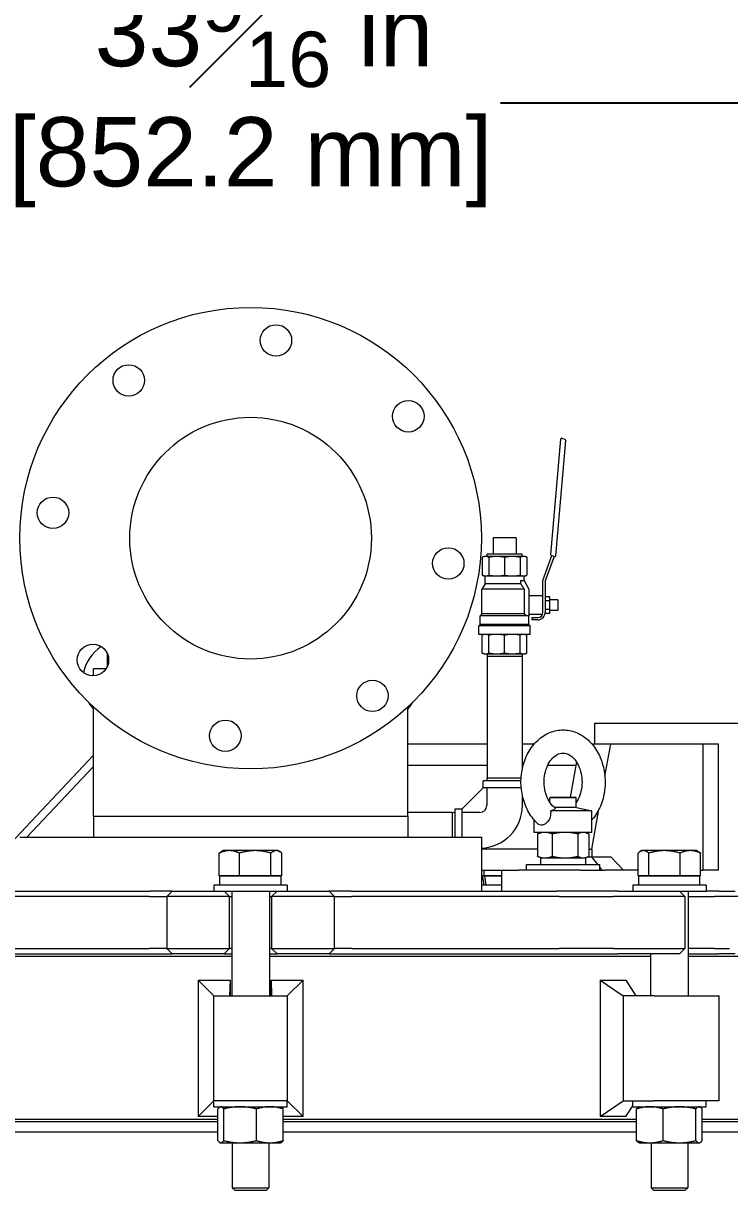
# Model space of a CAD drawing. Header units: inches. Extents: x 14 to 368, y 5 to 236.
# Drawn here: x 185.1 to 201.94, y 106.93 to 134.75 of the extents above; entities that cross this region are included whole.
import ezdxf

# ---------------------------------------------------------------- set-up
doc = ezdxf.new("R2010")
doc.units = ezdxf.units.IN
doc.header["$LTSCALE"] = 11
doc.header["$MEASUREMENT"] = 0
doc.layers.add('Dimension (ANSI)', color=7, linetype='Continuous', lineweight=25)
doc.layers.add('Visible (ANSI)', color=7, linetype='Continuous', lineweight=50)
doc.styles.add('MEMCOR Medium', font='arial.ttf')
doc.dimstyles.new('Default (ANSI)', dxfattribs={"dimscale": 11, "dimtxt": 0.15, "dimasz": 0.098425, "dimexe": 0.125, "dimexo": 0.0625, "dimgap": 0.031496, "dimtad": 0, "dimtih": 1, "dimtoh": 1, "dimdec": 4, "dimrnd": 1e-08, "dimzin": 3, "dimdsep": 46, "dimlunit": 5, "dimtxsty": 'MEMCOR Medium', "dimcen": 0.09, "dimdle": 0.393701, "dimclrd": 256, "dimclre": 256, "dimclrt": 256, "dimadec": 0, "dimazin": 1, "dimtfac": 0.8, "dimtofl": 0, "dimtmove": 0, "dimatfit": 3, "dimfxl": 1, "dimfrac": 1, "dimtolj": 1, "dimtzin": 4, "dimlwd": -1, "dimlwe": -1, "dimarcsym": 0})

# ---------------------------------------------------------------- blocks, each defined once
blk = doc.blocks.new('*D27')
at = {"layer": 'Defpoints', "color": 0, "transparency": 16777216}
for p in [(207.295, 132.845), (173.742, 113.941), (207.295, 113.941)]:
    blk.add_point(p, dxfattribs=at)
at = {"layer": 'Dimension (ANSI)', "transparency": 16777216}
for p, q in [((173.742, 114.628), (173.742, 134.22)), ((207.295, 114.628), (207.295, 134.22)), ((174.825, 132.845), (184.561, 132.845)), ((206.213, 132.845), (196.477, 132.845))]:
    blk.add_line(p, q, dxfattribs=at)
for points in [[(174.825, 133.026), (174.825, 132.665), (173.742, 132.845)], [(206.213, 133.026), (206.213, 132.665), (207.295, 132.845)]]:
    blk.add_solid(points, dxfattribs=at)
at = {"layer": 'Dimension (ANSI)', "transparency": 16777216, "char_height": 1.65, "attachment_point": 5, "style": 'MEMCOR Medium'}
for s, insert in [('\\A1; 33{\\H0.8x;\\S9#16;} in', (190.519, 134.554)), ('\\A1;[852.2 mm]', (190.519, 131.442))]:
    blk.add_mtext(s, dxfattribs=dict(at, insert=insert))

msp = doc.modelspace()

# ---------------------------------------------------------------- linework, layer by layer
at = {"layer": 'Visible (ANSI)', "linetype": 'Continuous', "lineweight": 18}
for p, q in [((197.908171, 124.842102), (197.667882, 122.095587)), ((197.791367, 122.062144), (198.031656, 124.80866)), ((198.017997, 124.8301), (197.936113, 124.859903)), ((196.848291, 122.492431), (196.29711, 122.492431)), ((196.29711, 122.492431), (196.29711, 122.098731)), ((196.848291, 122.492431), (196.848291, 122.098731)), ((196.082701, 122.04462), (196.042329, 122.025795)), ((196.042329, 122.025795), (196.042329, 121.599446)), ((196.12, 122.04462), (196.082701, 122.04462)), ((196.385186, 122.04462), (196.12, 122.04462)), ((196.991352, 122.098731), (196.154049, 122.098731)), ((196.15574, 122.04462), (196.154049, 122.098731)), ((196.197671, 122.025795), (196.197671, 121.599446)), ((196.760216, 122.04462), (196.385186, 122.04462)), ((196.572701, 122.025795), (196.572701, 121.599446)), ((197.025402, 122.04462), (196.760216, 122.04462)), ((196.947731, 122.025795), (196.947731, 121.599446)), ((196.989661, 122.04462), (196.991352, 122.098731)), ((197.062701, 122.04462), (197.025402, 122.04462)), ((197.062701, 122.04462), (197.103073, 122.025795)), ((197.103073, 122.025795), (197.103073, 121.599446)), ((197.487111, 121.47562), (197.702218, 122.06662)), ((197.753263, 122.048041), (197.541433, 121.466042)), ((197.681542, 122.074146), (197.763425, 122.044343)), ((196.082701, 121.58062), (196.042329, 121.599446)), ((196.082701, 121.58062), (196.12, 121.58062)), ((196.107201, 121.39502), (196.107201, 121.58062)), ((196.12, 121.58062), (196.385186, 121.58062)), ((196.385186, 121.58062), (196.760216, 121.58062)), ((196.760216, 121.58062), (197.025402, 121.58062)), ((197.025402, 121.58062), (197.062701, 121.58062)), ((197.038201, 121.470608), (197.038201, 121.58062)), ((197.062701, 121.58062), (197.103073, 121.599446)), ((196.107201, 121.39502), (196.034466, 121.269041)), ((196.958735, 121.39502), (196.107201, 121.39502)), ((196.958735, 121.39502), (196.958735, 121.470608)), ((196.958735, 121.470608), (197.038201, 121.470608)), ((197.038201, 121.470608), (197.154576, 121.269041)), ((197.487111, 120.88462), (197.487111, 121.47562)), ((197.541433, 121.466042), (197.541433, 120.71412)), ((197.0439, 121.269041), (196.034466, 121.269041)), ((196.034466, 120.675331), (196.034466, 121.269041)), ((197.0439, 120.675331), (197.0439, 121.269041)), ((197.154576, 121.269041), (197.154576, 120.63169)), ((197.487111, 121.11082), (197.154576, 121.11082)), ((197.650076, 121.085538), (197.541433, 121.085538)), ((197.650076, 120.985079), (197.650076, 121.085538)), ((197.487111, 120.71412), (197.487111, 120.88462)), ((197.650076, 120.985079), (197.541433, 120.985079)), ((197.650076, 120.784162), (197.541433, 120.784162)), ((197.840201, 121.01512), (197.650076, 121.01512)), ((197.650076, 120.784162), (197.650076, 120.985079)), ((197.650076, 120.683703), (197.650076, 120.784162)), ((197.840201, 120.75412), (197.650076, 120.75412)), ((197.840201, 121.01512), (197.840201, 120.75412)), ((196.034466, 120.675331), (195.990826, 120.63169)), ((197.093192, 120.63169), (195.990826, 120.63169)), ((195.990826, 120.425468), (195.990826, 120.63169)), ((197.0439, 120.675331), (196.034466, 120.675331)), ((197.154576, 120.63169), (197.093192, 120.63169)), ((197.474015, 120.65842), (197.154576, 120.65842)), ((197.154576, 120.425468), (197.154576, 120.63169)), ((197.229576, 120.58912), (197.362111, 120.58912)), ((197.229576, 120.534799), (197.229576, 120.58912)), ((197.362111, 120.534799), (197.229576, 120.534799)), ((197.650076, 120.683703), (197.538834, 120.683703)), ((195.990826, 120.425468), (195.960201, 120.394843)), ((197.185201, 120.394843), (195.960201, 120.394843)), ((195.960201, 120.18862), (195.960201, 120.394843)), ((197.185201, 120.18862), (195.960201, 120.18862)), ((197.154576, 120.425468), (195.990826, 120.425468)), ((196.082701, 120.18862), (196.042329, 120.169795)), ((197.062701, 120.18862), (197.103073, 120.169795)), ((197.154576, 120.425468), (197.185201, 120.394843)), ((197.185201, 120.18862), (197.185201, 120.394843)), ((196.042329, 119.743446), (196.042329, 120.169795)), ((196.197671, 119.743446), (196.197671, 120.169795)), ((196.572701, 119.743446), (196.572701, 120.169795)), ((196.947731, 119.743446), (196.947731, 120.169795)), ((197.103073, 119.743446), (197.103073, 120.169795)), ((187.098342, 119.739805), (187.098342, 119.414261)), ((196.082701, 119.72462), (196.042329, 119.743446)), ((196.082701, 119.72462), (196.12, 119.72462)), ((196.12, 119.72462), (196.385186, 119.72462)), ((196.15574, 119.72462), (196.154049, 119.67051)), ((196.154049, 119.67051), (196.991352, 119.67051)), ((196.154049, 119.67051), (196.154049, 116.769723)), ((196.385186, 119.72462), (196.760216, 119.72462)), ((196.760216, 119.72462), (197.025402, 119.72462)), ((196.989661, 119.72462), (196.991352, 119.67051)), ((196.991352, 119.67051), (196.991352, 116.959817)), ((197.025402, 119.72462), (197.062701, 119.72462)), ((197.062701, 119.72462), (197.103073, 119.743446)), ((187.068958, 119.36376), (186.774342, 119.36376)), ((186.774342, 119.202288), (186.774342, 119.36376)), ((186.774342, 115.85176), (186.774342, 118.453272)), ((194.263342, 115.85176), (194.263342, 118.453272)), ((198.723396, 118.07051), (198.725811, 118.07051)), ((198.723396, 117.57051), (198.723396, 118.07051)), ((198.725811, 118.07051), (198.923336, 118.07051)), ((198.923336, 118.07051), (199.741453, 118.07051)), ((199.741453, 118.07051), (202.213575, 118.07051)), ((196.154049, 117.57051), (194.263342, 117.57051)), ((197.274448, 117.57051), (196.991352, 117.57051)), ((199.102853, 117.57051), (198.659637, 117.57051)), ((198.964235, 116.804932), (199.102853, 117.57051)), ((201.307927, 117.57051), (199.102853, 117.57051)), ((201.676017, 117.57051), (201.307927, 117.57051)), ((201.307927, 114.57051), (201.307927, 117.57051)), ((201.676017, 114.57051), (201.676017, 117.57051)), ((186.774342, 117.30541), (184.668524, 115.07051)), ((198.288626, 117.147323), (198.136657, 116.30801)), ((185.184727, 115.35176), (186.774342, 117.038815)), ((194.263342, 117.07051), (196.154049, 117.07051)), ((196.991352, 117.07051), (197.016982, 117.07051)), ((197.602551, 117.07051), (198.274718, 117.07051)), ((196.964318, 116.701613), (196.060102, 116.701613)), ((196.060102, 116.530746), (196.060102, 116.701613)), ((196.154049, 116.769723), (196.967187, 116.769723)), ((196.156178, 116.701613), (196.154049, 116.769723)), ((195.56095, 116.031595), (196.061616, 116.532261)), ((196.061616, 116.532261), (196.061616, 116.530746)), ((196.970286, 116.530746), (196.061616, 116.530746)), ((196.147354, 116.530746), (196.147354, 116.111061)), ((196.999866, 116.111061), (196.999866, 116.339511)), ((197.667042, 116.30801), (197.654542, 116.29551)), ((198.279542, 116.29551), (197.654542, 116.29551)), ((197.654542, 116.179538), (197.654542, 116.29551)), ((197.667042, 116.30801), (198.267042, 116.30801)), ((198.267042, 116.30801), (198.279542, 116.29551)), ((198.279542, 116.059863), (198.279542, 116.29551)), ((195.391598, 115.35176), (195.391598, 116.033109)), ((195.391598, 116.033109), (195.562465, 116.033109)), ((195.562465, 116.031595), (195.56095, 116.031595)), ((195.562465, 115.35176), (195.562465, 116.031595)), ((198.286508, 116.059863), (197.763085, 116.059863)), ((198.286508, 116.059863), (198.656019, 115.981321)), ((198.650194, 115.07051), (198.821718, 116.017825)), ((186.774342, 115.85176), (194.263342, 115.85176)), ((186.774342, 115.85176), (186.774342, 115.35176)), ((186.774342, 115.85176), (194.263342, 115.85176)), ((195.323488, 115.939162), (194.263342, 115.939162)), ((194.263342, 115.85176), (194.263342, 115.35176)), ((195.323488, 115.939162), (195.323488, 115.35176)), ((195.391598, 115.937033), (195.323488, 115.939162)), ((195.98215, 115.945857), (195.562465, 115.945857)), ((197.278066, 115.46951), (197.278066, 115.765852)), ((198.656019, 115.981321), (197.670227, 115.981321)), ((198.656019, 115.46951), (198.656019, 115.981321)), ((198.656019, 115.46951), (197.278066, 115.46951)), ((197.436042, 115.46951), (197.382186, 115.444397)), ((198.498042, 115.46951), (198.551899, 115.444397)), ((185.018842, 115.35176), (196.018842, 115.35176)), ((196.018842, 115.35176), (196.018842, 114.07051)), ((197.356438, 115.431205), (197.356438, 114.898816)), ((197.71004, 115.431205), (197.71004, 114.898816)), ((198.320645, 115.431205), (198.320645, 114.898816)), ((198.577647, 115.431205), (198.577647, 114.898816)), ((189.771897, 114.430139), (189.771897, 114.975548)), ((189.862842, 115.034139), (189.818802, 115.008712)), ((190.013154, 115.034139), (189.862842, 115.034139)), ((190.627885, 115.034139), (190.013154, 115.034139)), ((190.254412, 114.430139), (190.254412, 114.975548)), ((191.133573, 115.034139), (190.627885, 115.034139)), ((191.001358, 114.430139), (191.001358, 114.975548)), ((191.174842, 115.034139), (191.133573, 115.034139)), ((191.174842, 115.034139), (191.218883, 115.008712)), ((191.265788, 114.430139), (191.265788, 114.975548)), ((197.356438, 115.07051), (196.018842, 115.07051)), ((198.577647, 115.07051), (198.650194, 115.07051)), ((198.650194, 115.07051), (198.650194, 114.88301)), ((199.756371, 114.430139), (199.756371, 114.975548)), ((199.845334, 115.034139), (199.805123, 115.010923)), ((199.883223, 115.034139), (199.845334, 115.034139)), ((200.382556, 115.034139), (199.883223, 115.034139)), ((200.010075, 114.430139), (200.010075, 114.975548)), ((201.000668, 115.034139), (200.382556, 115.034139)), ((200.755038, 114.430139), (200.755038, 114.975548)), ((201.157334, 115.034139), (201.000668, 115.034139)), ((201.157334, 115.034139), (201.197545, 115.010923)), ((201.246297, 114.430139), (201.246297, 114.975548)), ((197.092042, 114.70451), (198.842042, 114.70451)), ((197.092042, 114.57051), (197.092042, 114.70451)), ((197.436042, 114.86051), (197.382186, 114.885624)), ((197.430542, 114.86051), (198.503542, 114.86051)), ((197.430542, 114.86051), (197.430542, 114.70451)), ((198.498042, 114.86051), (198.551899, 114.885624)), ((198.503542, 114.86051), (198.503542, 114.70451)), ((198.546294, 114.88301), (198.650194, 114.88301)), ((198.650194, 114.88301), (199.102853, 114.88301)), ((198.793424, 114.70451), (198.650194, 114.88301)), ((198.842042, 114.57051), (198.842042, 114.70451)), ((198.900947, 114.57051), (198.842042, 114.64392)), ((199.410188, 114.57051), (199.102853, 114.88301)), ((190.013154, 114.430139), (189.771897, 114.430139)), ((189.789342, 114.430135), (191.248342, 114.430135)), ((189.789342, 114.211135), (189.789342, 114.430135)), ((189.862842, 114.430139), (189.862842, 114.430135)), ((190.254412, 114.430139), (190.013154, 114.430139)), ((190.627885, 114.430139), (190.254412, 114.430139)), ((191.001358, 114.430139), (190.627885, 114.430139)), ((191.133573, 114.430139), (191.001358, 114.430139)), ((191.265788, 114.430139), (191.133573, 114.430139)), ((191.174842, 114.430139), (191.174842, 114.430135)), ((191.248342, 114.211135), (191.248342, 114.430135)), ((196.018842, 114.57051), (196.500599, 114.57051)), ((196.084119, 114.430139), (196.018842, 114.430139)), ((196.018842, 114.430135), (196.048781, 114.430135)), ((196.048781, 114.430135), (196.075732, 114.430135)), ((196.075732, 114.430135), (196.100369, 114.430135)), ((196.084119, 114.430139), (196.084119, 114.57051)), ((196.329749, 114.430139), (196.084119, 114.430139)), ((196.100369, 114.430135), (196.500599, 114.430135)), ((196.500599, 114.430139), (196.329749, 114.430139)), ((196.486415, 114.430139), (196.486415, 114.430135)), ((196.500599, 114.57051), (196.910067, 114.57051)), ((196.500599, 114.57051), (196.500599, 114.07051)), ((198.385274, 114.57051), (196.910067, 114.57051)), ((198.385274, 114.57051), (198.967542, 114.57051)), ((199.756371, 114.57051), (198.967542, 114.57051)), ((199.883223, 114.430139), (199.756371, 114.430139)), ((199.771834, 114.430135), (201.230834, 114.430135)), ((199.771834, 114.211135), (199.771834, 114.430135)), ((199.845334, 114.430139), (199.845334, 114.430135)), ((200.010075, 114.430139), (199.883223, 114.430139)), ((200.382556, 114.430139), (200.010075, 114.430139)), ((200.755038, 114.430139), (200.382556, 114.430139)), ((201.000668, 114.430139), (200.755038, 114.430139)), ((201.246297, 114.430139), (201.000668, 114.430139)), ((201.157334, 114.430139), (201.157334, 114.430135)), ((201.230834, 114.211135), (201.230834, 114.430135)), ((201.246297, 114.57051), (201.307927, 114.57051)), ((201.676017, 114.57051), (201.307927, 114.57051)), ((183.22971, 114.07051), (188.123668, 114.07051)), ((188.648842, 114.07051), (188.123668, 114.07051)), ((188.518842, 113.94051), (188.648842, 114.07051)), ((188.648842, 114.07051), (189.464039, 114.07051)), ((189.464039, 114.07051), (189.763429, 114.07051)), ((191.393842, 114.211135), (189.643842, 114.211135)), ((189.643842, 114.211135), (189.643842, 114.07051)), ((189.763429, 114.07051), (189.888842, 114.07051)), ((190.018842, 113.94051), (189.888842, 114.07051)), ((189.888842, 114.07051), (191.148842, 114.07051)), ((190.071342, 114.07051), (190.071342, 111.57051)), ((190.966342, 114.07051), (190.966342, 111.57051)), ((191.018842, 113.94051), (191.148842, 114.07051)), ((191.148842, 114.07051), (191.274256, 114.07051)), ((191.274256, 114.07051), (191.573646, 114.07051)), ((191.393842, 114.211135), (191.393842, 114.07051)), ((191.573646, 114.07051), (192.388842, 114.07051)), ((192.914017, 114.07051), (192.388842, 114.07051)), ((192.518842, 113.94051), (192.388842, 114.07051)), ((192.914017, 114.07051), (197.807975, 114.07051)), ((196.500599, 114.211135), (196.018842, 114.211135)), ((198.609594, 114.07051), (197.807975, 114.07051)), ((199.270327, 114.07051), (198.609594, 114.07051)), ((199.270327, 114.07051), (200.452919, 114.07051)), ((201.376334, 114.211135), (199.626334, 114.211135)), ((199.626334, 114.211135), (199.626334, 114.07051)), ((200.452919, 114.07051), (200.692682, 114.07051)), ((200.692682, 114.07051), (200.739773, 114.07051)), ((200.739773, 114.07051), (200.869773, 113.94051)), ((200.739773, 114.07051), (201.37426, 114.07051)), ((200.948834, 114.07051), (200.948834, 111.57051)), ((201.676915, 114.07051), (201.37426, 114.07051)), ((201.376334, 114.211135), (201.376334, 114.07051)), ((201.676915, 114.07051), (201.850043, 114.07051)), ((201.850043, 114.07051), (202.068971, 114.07051)), ((188.102037, 113.94051), (183.163882, 113.94051)), ((188.102037, 113.94051), (188.518842, 113.94051)), ((189.45585, 113.94051), (188.518842, 113.94051)), ((188.518842, 113.94051), (188.518842, 112.70051)), ((189.757564, 113.94051), (189.45585, 113.94051)), ((190.018842, 113.94051), (189.757564, 113.94051)), ((190.018842, 113.94051), (190.071342, 113.94051)), ((190.018842, 112.70051), (190.018842, 113.94051)), ((190.966342, 113.94051), (191.018842, 113.94051)), ((191.280121, 113.94051), (191.018842, 113.94051)), ((191.018842, 113.94051), (191.018842, 112.70051)), ((191.581835, 113.94051), (191.280121, 113.94051)), ((192.518842, 113.94051), (191.581835, 113.94051)), ((192.518842, 113.94051), (192.935648, 113.94051)), ((192.518842, 112.70051), (192.518842, 113.94051)), ((197.873803, 113.94051), (192.935648, 113.94051)), ((197.873803, 113.94051), (198.510008, 113.94051)), ((198.510008, 113.94051), (199.170741, 113.94051)), ((200.530042, 113.94051), (199.170741, 113.94051)), ((200.771667, 113.94051), (200.530042, 113.94051)), ((200.869773, 113.94051), (200.771667, 113.94051)), ((200.869773, 113.94051), (200.869773, 112.70051)), ((200.948834, 113.94051), (201.577329, 113.94051)), ((201.938013, 113.94051), (201.577329, 113.94051)), ((202.158641, 113.94051), (201.938013, 113.94051)), ((183.163882, 112.70051), (188.102037, 112.70051)), ((188.518842, 112.70051), (188.102037, 112.70051)), ((188.648842, 112.57051), (188.518842, 112.70051)), ((188.518842, 112.70051), (189.45585, 112.70051)), ((189.45585, 112.70051), (189.757564, 112.70051)), ((189.757564, 112.70051), (190.018842, 112.70051)), ((189.888842, 112.57051), (190.018842, 112.70051)), ((190.071342, 112.70051), (190.018842, 112.70051)), ((191.018842, 112.70051), (190.966342, 112.70051)), ((191.148842, 112.57051), (191.018842, 112.70051)), ((191.018842, 112.70051), (191.280121, 112.70051)), ((191.280121, 112.70051), (191.581835, 112.70051)), ((191.581835, 112.70051), (192.518842, 112.70051)), ((192.388842, 112.57051), (192.518842, 112.70051)), ((192.935648, 112.70051), (192.518842, 112.70051)), ((192.935648, 112.70051), (197.873803, 112.70051)), ((198.510008, 112.70051), (197.873803, 112.70051)), ((199.170741, 112.70051), (198.510008, 112.70051)), ((199.170741, 112.70051), (200.530042, 112.70051)), ((200.530042, 112.70051), (200.771667, 112.70051)), ((200.739773, 112.57051), (200.869773, 112.70051)), ((200.771667, 112.70051), (200.869773, 112.70051)), ((201.577329, 112.70051), (200.948834, 112.70051)), ((201.577329, 112.70051), (201.938013, 112.70051)), ((190.071342, 112.50801), (180.983851, 112.50801)), ((182.992454, 112.57051), (188.357747, 112.57051)), ((188.357747, 112.57051), (188.648842, 112.57051)), ((189.464039, 112.57051), (188.648842, 112.57051)), ((189.763429, 112.57051), (189.464039, 112.57051)), ((189.888842, 112.57051), (189.763429, 112.57051)), ((189.888842, 112.57051), (190.071342, 112.57051)), ((190.966342, 112.57051), (191.148842, 112.57051)), ((200.053834, 112.50801), (190.966342, 112.50801)), ((191.274256, 112.57051), (191.148842, 112.57051)), ((191.573646, 112.57051), (191.274256, 112.57051)), ((192.388842, 112.57051), (191.573646, 112.57051)), ((192.388842, 112.57051), (192.679938, 112.57051)), ((192.679938, 112.57051), (198.045231, 112.57051)), ((198.045231, 112.57051), (198.609594, 112.57051)), ((198.609594, 112.57051), (199.270327, 112.57051)), ((200.452919, 112.57051), (199.270327, 112.57051)), ((200.053834, 112.57051), (200.053834, 111.57051)), ((200.692682, 112.57051), (200.452919, 112.57051)), ((200.739773, 112.57051), (200.692682, 112.57051)), ((200.948834, 112.57051), (200.983942, 112.57051)), ((205.028369, 112.50801), (200.948834, 112.50801)), ((200.983942, 112.57051), (201.676915, 112.57051)), ((201.850043, 112.57051), (201.676915, 112.57051)), ((202.068971, 112.57051), (201.850043, 112.57051)), ((189.268995, 111.945358), (189.268995, 108.695663)), ((189.268995, 111.945358), (190.031276, 111.945358)), ((189.268995, 111.945358), (189.643842, 111.57051)), ((190.031276, 111.945358), (190.018842, 111.57051)), ((190.031276, 111.945358), (190.031276, 111.57051)), ((191.006409, 111.945358), (191.018842, 111.57051)), ((191.006409, 111.57051), (191.006409, 111.945358)), ((191.006409, 111.945358), (191.76869, 111.945358)), ((191.76869, 111.945358), (191.393842, 111.57051)), ((191.76869, 108.695663), (191.76869, 111.945358)), ((198.853532, 111.945053), (198.853532, 108.695967)), ((198.853532, 111.945053), (199.466741, 111.945053)), ((198.853532, 111.945053), (199.399359, 111.57051)), ((199.466741, 111.945053), (199.697772, 111.57051)), ((189.643842, 111.57051), (191.393842, 111.57051)), ((189.643842, 109.07051), (189.643842, 111.57051)), ((191.393842, 111.57051), (191.393842, 109.07051)), ((200.142493, 111.57051), (199.399359, 111.57051)), ((199.399359, 111.57051), (199.399359, 109.07051)), ((200.142493, 111.57051), (201.687782, 111.57051)), ((201.687782, 109.07051), (201.687782, 111.57051)), ((189.268995, 108.695663), (189.643842, 109.07051)), ((191.393842, 109.07051), (189.643842, 109.07051)), ((189.643842, 108.929885), (189.643842, 109.07051)), ((191.393842, 108.929885), (191.393842, 109.07051)), ((191.76869, 108.695663), (191.393842, 109.07051)), ((198.853532, 108.695967), (199.399359, 109.07051)), ((199.399359, 109.07051), (200.142493, 109.07051)), ((199.626334, 108.929885), (199.626334, 109.07051)), ((201.687782, 109.07051), (200.142493, 109.07051)), ((201.376334, 108.929885), (201.376334, 109.07051)), ((189.643842, 108.929885), (191.393842, 108.929885)), ((189.740843, 108.122752), (189.740843, 108.878018)), ((189.799842, 108.929885), (189.789699, 108.925155)), ((189.878847, 108.122752), (189.878847, 108.878018)), ((190.656846, 108.122752), (190.656846, 108.878018)), ((191.237842, 108.929885), (191.247986, 108.925155)), ((191.296842, 108.122752), (191.296842, 108.878018)), ((199.466741, 108.695967), (199.626334, 108.954696)), ((199.626334, 108.929885), (201.376334, 108.929885)), ((199.719056, 108.122752), (199.719056, 108.878018)), ((199.782334, 108.929885), (199.77025, 108.92425)), ((200.35101, 108.122752), (200.35101, 108.878018)), ((201.133288, 108.122752), (201.133288, 108.878018)), ((201.220334, 108.929885), (201.232418, 108.92425)), ((201.283612, 108.122752), (201.283612, 108.878018)), ((181.366557, 108.63301), (189.740843, 108.63301)), ((189.740843, 108.57051), (181.366557, 108.57051)), ((189.740843, 108.695663), (189.268995, 108.695663)), ((191.76869, 108.695663), (191.296842, 108.695663)), ((191.296842, 108.63301), (199.719056, 108.63301)), ((199.719056, 108.57051), (191.296842, 108.57051)), ((199.466741, 108.695967), (198.853532, 108.695967)), ((201.283612, 108.63301), (204.982701, 108.63301)), ((204.965869, 108.57051), (201.283612, 108.57051)), ((189.740843, 108.32051), (181.366557, 108.32051)), ((199.719056, 108.32051), (191.296842, 108.32051)), ((204.269098, 108.32051), (201.283612, 108.32051)), ((189.799842, 108.070885), (189.789699, 108.075615)), ((189.799842, 108.070885), (189.809845, 108.070885)), ((189.809845, 108.070885), (190.267846, 108.070885)), ((190.081342, 108.070885), (190.081342, 106.99625)), ((190.267846, 108.070885), (190.976844, 108.070885)), ((190.956342, 108.070885), (190.956342, 106.99625)), ((190.976844, 108.070885), (191.237842, 108.070885)), ((191.237842, 108.070885), (191.247986, 108.075615)), ((199.782334, 108.070885), (199.77025, 108.07652)), ((199.782334, 108.070885), (200.035033, 108.070885)), ((200.035033, 108.070885), (200.742149, 108.070885)), ((200.063834, 108.070885), (200.063834, 106.99625)), ((200.742149, 108.070885), (201.20845, 108.070885)), ((200.938834, 108.070885), (200.938834, 106.99625)), ((201.20845, 108.070885), (201.220334, 108.070885)), ((201.220334, 108.070885), (201.232418, 108.07652)), ((190.081342, 106.99625), (190.956342, 106.99625)), ((190.149504, 106.930135), (190.081342, 106.99625)), ((190.888181, 106.930135), (190.149504, 106.930135)), ((190.888181, 106.930135), (190.956342, 106.99625)), ((200.063834, 106.99625), (200.938834, 106.99625)), ((200.131995, 106.930135), (200.063834, 106.99625)), ((200.870673, 106.930135), (200.131995, 106.930135)), ((200.870673, 106.930135), (200.938834, 106.99625))]:
    msp.add_line(p, q, dxfattribs=at)
for centre, radius in [((190.518842, 122.48176), 5.5), ((191.122432, 127.193255), 0.375), ((187.614115, 126.240092), 0.375), ((194.277174, 125.386488), 0.375), ((190.518842, 122.48176), 2.8805), ((185.807348, 123.08535), 0.375), ((195.230337, 121.878171), 0.375), ((186.760511, 119.577033), 0.375), ((193.42357, 118.723428), 0.375), ((189.915253, 117.770266), 0.375)]:
    msp.add_circle(centre, radius, dxfattribs=at)
for centre, radius, start, end in [((197.928972, 124.840283), 0.02088, 70, 175), ((198.010855, 124.810479), 0.02088, 355, 70), ((197.688683, 122.093767), 0.02088, 175, 250), ((197.770566, 122.063964), 0.02088, 250, 355), ((197.362111, 120.71412), 0.179321, 270, 0), ((197.362111, 120.71412), 0.125, 270, 0), ((187.50413, 119.073571), 0.989013, 123.643313, 168.1573526), ((187.50413, 119.073571), 0.989013, 210.6653733, 222.4475893), ((193.533555, 119.073571), 0.989013, 317.5524107, 329.3346267), ((195.98215, 116.111061), 0.165204, 270, 0), ((195.98215, 116.111061), 1.017717, 272.0661989, 0)]:
    msp.add_arc(centre, radius, start, end, dxfattribs=at)
for centre, start_param, end_param in [((195.830415, 114.274884), 4.687400008, 4.740343781), ((195.830415, 114.585387), 4.612225384, 4.665274751)]:
    msp.add_ellipse(centre, major_axis=(-0.689675, 4.13701), ratio=0.057465578, start_param=start_param, end_param=end_param, dxfattribs=at)
for points, weights in [([(196.12, 122.04462), (196.082701, 122.04462), (196.042329, 122.025795)], [1, 1.0562990584, 1.07162109099]), ([(196.197671, 122.025795), (196.157299, 122.04462), (196.12, 122.04462)], [1.07162109099, 1.0562990584, 1]), ([(196.385186, 122.04462), (196.295138, 122.04462), (196.197671, 122.025795)], [1, 1.0562990584, 1.07162109099]), ([(196.572701, 122.025795), (196.475234, 122.04462), (196.385186, 122.04462)], [1.07162109099, 1.0562990584, 1]), ([(196.760216, 122.04462), (196.670168, 122.04462), (196.572701, 122.025795)], [1, 1.0562990584, 1.07162109099]), ([(196.947731, 122.025795), (196.850263, 122.04462), (196.760216, 122.04462)], [1.07162109099, 1.0562990584, 1]), ([(197.025402, 122.04462), (196.988103, 122.04462), (196.947731, 122.025795)], [1, 1.0562990584, 1.07162109099]), ([(197.103073, 122.025795), (197.062701, 122.04462), (197.025402, 122.04462)], [1.07162109099, 1.0562990584, 1]), ([(196.042329, 121.599446), (196.082701, 121.58062), (196.12, 121.58062)], [1.07162109099, 1.0562990584, 1]), ([(196.12, 121.58062), (196.157299, 121.58062), (196.197671, 121.599446)], [1, 1.0562990584, 1.07162109099]), ([(196.197671, 121.599446), (196.295138, 121.58062), (196.385186, 121.58062)], [1.07162109099, 1.0562990584, 1]), ([(196.385186, 121.58062), (196.475234, 121.58062), (196.572701, 121.599446)], [1, 1.0562990584, 1.07162109099]), ([(196.572701, 121.599446), (196.670168, 121.58062), (196.760216, 121.58062)], [1.07162109099, 1.0562990584, 1]), ([(196.760216, 121.58062), (196.850263, 121.58062), (196.947731, 121.599446)], [1, 1.0562990584, 1.07162109099]), ([(196.947731, 121.599446), (196.988103, 121.58062), (197.025402, 121.58062)], [1.07162109099, 1.0562990584, 1]), ([(197.025402, 121.58062), (197.062701, 121.58062), (197.103073, 121.599446)], [1, 1.0562990584, 1.07162109099]), ([(197.0439, 121.269041), (196.998232, 121.338289), (196.958735, 121.39502)], [1, 1.00361912604, 1]), ([(197.093192, 120.63169), (197.067586, 120.654595), (197.0439, 120.675331)], [1, 1.0009720909, 1.00000480453]), ([(196.12, 120.18862), (196.082701, 120.18862), (196.042329, 120.169795)], [1, 1.04927042368, 1.05740736242]), ([(196.197671, 120.169795), (196.157299, 120.18862), (196.12, 120.18862)], [1.05740736242, 1.04927042368, 1]), ([(196.385186, 120.18862), (196.295138, 120.18862), (196.197671, 120.169795)], [1, 1.04927042368, 1.05740736242]), ([(196.572701, 120.169795), (196.475234, 120.18862), (196.385186, 120.18862)], [1.05740736242, 1.04927042368, 1]), ([(196.760216, 120.18862), (196.670168, 120.18862), (196.572701, 120.169795)], [1, 1.04927042368, 1.05740736242]), ([(196.947731, 120.169795), (196.850263, 120.18862), (196.760216, 120.18862)], [1.05740736242, 1.04927042368, 1]), ([(197.025402, 120.18862), (196.988103, 120.18862), (196.947731, 120.169795)], [1, 1.04927042368, 1.05740736242]), ([(197.103073, 120.169795), (197.062701, 120.18862), (197.025402, 120.18862)], [1.05740736242, 1.04927042368, 1]), ([(196.042329, 119.743446), (196.082701, 119.72462), (196.12, 119.72462)], [1.05740736242, 1.04927042368, 1]), ([(196.12, 119.72462), (196.157299, 119.72462), (196.197671, 119.743446)], [1, 1.04927042368, 1.05740736242]), ([(196.197671, 119.743446), (196.295138, 119.72462), (196.385186, 119.72462)], [1.05740736242, 1.04927042368, 1]), ([(196.385186, 119.72462), (196.475234, 119.72462), (196.572701, 119.743446)], [1, 1.04927042368, 1.05740736242]), ([(196.572701, 119.743446), (196.670168, 119.72462), (196.760216, 119.72462)], [1.05740736242, 1.04927042368, 1]), ([(196.760216, 119.72462), (196.850263, 119.72462), (196.947731, 119.743446)], [1, 1.04927042368, 1.05740736242]), ([(196.947731, 119.743446), (196.988103, 119.72462), (197.025402, 119.72462)], [1.05740736242, 1.04927042368, 1]), ([(197.025402, 119.72462), (197.062701, 119.72462), (197.103073, 119.743446)], [1, 1.04927042368, 1.05740736242]), ([(197.533239, 115.46951), (197.451186, 115.46951), (197.356438, 115.431205)], [1, 1.0379548493, 1]), ([(197.71004, 115.431205), (197.615293, 115.46951), (197.533239, 115.46951)], [1, 1.0379548493, 1]), ([(198.015342, 115.46951), (197.873651, 115.46951), (197.71004, 115.431205)], [1, 1.0379548493, 1]), ([(198.320645, 115.431205), (198.157034, 115.46951), (198.015342, 115.46951)], [1, 1.0379548493, 1]), ([(198.449146, 115.46951), (198.389508, 115.46951), (198.320645, 115.431205)], [1, 1.0379548493, 1]), ([(198.577647, 115.431205), (198.508783, 115.46951), (198.449146, 115.46951)], [1, 1.0379548493, 1]), ([(197.356438, 115.431205), (197.369616, 115.438535), (197.382186, 115.444397)], [1, 1.00704692012, 1.01147709512]), ([(190.013154, 115.034139), (189.901186, 115.034139), (189.771897, 114.975548)], [1, 1.0379548493, 1]), ([(189.771897, 114.975548), (189.796274, 114.995706), (189.818802, 115.008712)], [1, 1.01274097805, 1.01692797553]), ([(190.254412, 114.975548), (190.125122, 115.034139), (190.013154, 115.034139)], [1, 1.0379548493, 1]), ([(190.627885, 115.034139), (190.454555, 115.034139), (190.254412, 114.975548)], [1, 1.0379548493, 1]), ([(191.001358, 114.975548), (190.801214, 115.034139), (190.627885, 115.034139)], [1, 1.0379548493, 1]), ([(191.133573, 115.034139), (191.072212, 115.034139), (191.001358, 114.975548)], [1, 1.0379548493, 1]), ([(191.265788, 114.975548), (191.194934, 115.034139), (191.133573, 115.034139)], [1, 1.0379548493, 1]), ([(199.883223, 115.034139), (199.82435, 115.034139), (199.756371, 114.975548)], [1, 1.0379548493, 1]), ([(200.010075, 114.975548), (199.942095, 115.034139), (199.883223, 115.034139)], [1, 1.0379548493, 1]), ([(200.382556, 115.034139), (200.209687, 115.034139), (200.010075, 114.975548)], [1, 1.0379548493, 1]), ([(200.755038, 114.975548), (200.555426, 115.034139), (200.382556, 115.034139)], [1, 1.0379548493, 1]), ([(201.000668, 115.034139), (200.886671, 115.034139), (200.755038, 114.975548)], [1, 1.0379548493, 1]), ([(201.246297, 114.975548), (201.114665, 115.034139), (201.000668, 115.034139)], [1, 1.0379548493, 1]), ([(201.197545, 115.010923), (201.220894, 114.997443), (201.246297, 114.975548)], [1.01759430727, 1.01385414388, 1]), ([(197.382186, 114.885624), (197.369616, 114.891485), (197.356438, 114.898816)], [1.01147709512, 1.00704692012, 1]), ([(197.356438, 114.898816), (197.451186, 114.86051), (197.533239, 114.86051)], [1, 1.0379548493, 1]), ([(197.533239, 114.86051), (197.615293, 114.86051), (197.71004, 114.898816)], [1, 1.0379548493, 1]), ([(197.71004, 114.898816), (197.873651, 114.86051), (198.015342, 114.86051)], [1, 1.0379548493, 1]), ([(198.015342, 114.86051), (198.157034, 114.86051), (198.320645, 114.898816)], [1, 1.0379548493, 1]), ([(198.320645, 114.898816), (198.389508, 114.86051), (198.449146, 114.86051)], [1, 1.0379548493, 1]), ([(198.449146, 114.86051), (198.508783, 114.86051), (198.577647, 114.898816)], [1, 1.0379548493, 1]), ([(189.809845, 108.929885), (189.777821, 108.929885), (189.740843, 108.878018)], [1, 1.0379548493, 1]), ([(189.878847, 108.878018), (189.841869, 108.929885), (189.809845, 108.929885)], [1, 1.0379548493, 1]), ([(190.267846, 108.929885), (190.087311, 108.929885), (189.878847, 108.878018)], [1, 1.0379548493, 1]), ([(190.656846, 108.878018), (190.448382, 108.929885), (190.267846, 108.929885)], [1, 1.0379548493, 1]), ([(190.976844, 108.929885), (190.828332, 108.929885), (190.656846, 108.878018)], [1, 1.0379548493, 1]), ([(191.296842, 108.878018), (191.125355, 108.929885), (190.976844, 108.929885)], [1, 1.0379548493, 1]), ([(191.247986, 108.925155), (191.27083, 108.914503), (191.296842, 108.878018)], [1.01607329548, 1.02640123045, 1]), ([(200.035033, 108.929885), (199.888388, 108.929885), (199.719056, 108.878018)], [1, 1.0379548493, 1]), ([(199.719056, 108.878018), (199.746279, 108.913072), (199.77025, 108.92425)], [1, 1.02533990081, 1.01684430577]), ([(200.35101, 108.878018), (200.181678, 108.929885), (200.035033, 108.929885)], [1, 1.0379548493, 1]), ([(200.742149, 108.929885), (200.560621, 108.929885), (200.35101, 108.878018)], [1, 1.0379548493, 1]), ([(201.133288, 108.878018), (200.923677, 108.929885), (200.742149, 108.929885)], [1, 1.0379548493, 1]), ([(201.20845, 108.929885), (201.173567, 108.929885), (201.133288, 108.878018)], [1, 1.0379548493, 1]), ([(201.283612, 108.878018), (201.243333, 108.929885), (201.20845, 108.929885)], [1, 1.0379548493, 1]), ([(189.740843, 108.122752), (189.777821, 108.070885), (189.809845, 108.070885)], [1, 1.0379548493, 1]), ([(189.809845, 108.070885), (189.841869, 108.070885), (189.878847, 108.122752)], [1, 1.0379548493, 1]), ([(189.878847, 108.122752), (190.087311, 108.070885), (190.267846, 108.070885)], [1, 1.0379548493, 1]), ([(190.267846, 108.070885), (190.448382, 108.070885), (190.656846, 108.122752)], [1, 1.0379548493, 1]), ([(190.656846, 108.122752), (190.828332, 108.070885), (190.976844, 108.070885)], [1, 1.0379548493, 1]), ([(190.976844, 108.070885), (191.125355, 108.070885), (191.296842, 108.122752)], [1, 1.0379548493, 1]), ([(191.296842, 108.122752), (191.27083, 108.086268), (191.247986, 108.075615)], [1, 1.02640123045, 1.01607329548]), ([(199.77025, 108.07652), (199.746279, 108.087698), (199.719056, 108.122752)], [1.01684430577, 1.02533990081, 1]), ([(199.719056, 108.122752), (199.888388, 108.070885), (200.035033, 108.070885)], [1, 1.0379548493, 1]), ([(200.035033, 108.070885), (200.181678, 108.070885), (200.35101, 108.122752)], [1, 1.0379548493, 1]), ([(200.35101, 108.122752), (200.560621, 108.070885), (200.742149, 108.070885)], [1, 1.0379548493, 1]), ([(200.742149, 108.070885), (200.923677, 108.070885), (201.133288, 108.122752)], [1, 1.0379548493, 1]), ([(201.133288, 108.122752), (201.173567, 108.070885), (201.20845, 108.070885)], [1, 1.0379548493, 1]), ([(201.20845, 108.070885), (201.243333, 108.070885), (201.283612, 108.122752)], [1, 1.0379548493, 1])]:
    msp.add_rational_spline(points, weights, degree=2, dxfattribs=at)
for points, knots in [([(197.376209, 115.66551), (197.289168, 115.743424), (197.21474, 115.83674), (197.090229, 116.049599), (197.041851, 116.170465), (196.97742, 116.425801), (196.962072, 116.560525), (196.966328, 116.829656), (196.986042, 116.964053), (197.059776, 117.219221), (197.113646, 117.340081), (197.252004, 117.553805), (197.335801, 117.64737), (197.523583, 117.792166), (197.625957, 117.845713), (197.835026, 117.906308), (197.940471, 117.916573), (198.145602, 117.897322), (198.245066, 117.868778), (198.434078, 117.777187), (198.522737, 117.712488), (198.683956, 117.551241), (198.75462, 117.452459), (198.869904, 117.230477), (198.912971, 117.106188), (198.965982, 116.846425), (198.975368, 116.710791), (198.959125, 116.442134), (198.933436, 116.309123), (198.848109, 116.059054), (198.788676, 115.941858), (198.695143, 115.813339), (198.676031, 115.789148), (198.656019, 115.765852)], [3.735403473, 3.735403473, 3.735403473, 3.735403473, 4.05269955, 4.05269955, 4.389508536, 4.389508536, 4.733357314, 4.733357314, 5.078286606, 5.078286606, 5.421727802, 5.421727802, 5.756455518, 5.756455518, 6.067986829, 6.067986829, 6.353843632, 6.353843632, 6.633561253, 6.633561253, 6.929438002, 6.929438002, 7.250934247, 7.250934247, 7.589714555, 7.589714555, 7.933981096, 7.933981096, 8.27886278, 8.27886278, 8.621572112, 8.621572112, 8.704301319, 8.704301319, 8.704301319, 8.704301319]), ([(197.775473, 116.05029), (197.734261, 116.080971), (197.693185, 116.123308), (197.623495, 116.224687), (197.59415, 116.281542), (197.548532, 116.4065), (197.532065, 116.474344), (197.514184, 116.61476), (197.512787, 116.687298), (197.525318, 116.829196), (197.539251, 116.898519), (197.580096, 117.026441), (197.606976, 117.085008), (197.669321, 117.186408), (197.704808, 117.228999), (197.780344, 117.297572), (197.820315, 117.322218), (197.907042, 117.357065), (197.952836, 117.362864), (198.056422, 117.35061), (198.116822, 117.32585), (198.217233, 117.242401), (198.256528, 117.197974), (198.322916, 117.093272), (198.350655, 117.034651), (198.392769, 116.906935), (198.407288, 116.838029), (198.4211, 116.696511), (198.420369, 116.623932), (198.403744, 116.483047), (198.387854, 116.414778), (198.343601, 116.28984), (198.31527, 116.23321), (198.281991, 116.183162), (198.280769, 116.181344), (198.279542, 116.179538)], [3.653196673, 3.653196673, 3.653196673, 3.653196673, 3.973268485, 3.973268485, 4.261566834, 4.261566834, 4.545115923, 4.545115923, 4.828955687, 4.828955687, 5.112883876, 5.112883876, 5.396360681, 5.396360681, 5.682836065, 5.682836065, 5.98895975, 5.98895975, 6.372170165, 6.372170165, 6.843060417, 6.843060417, 7.154884968, 7.154884968, 7.441798883, 7.441798883, 7.725283202, 7.725283202, 8.009192375, 8.009192375, 8.29305515, 8.29305515, 8.576577411, 8.576577411, 8.587334981, 8.587334981, 8.587334981, 8.587334981]), ([(197.775472, 116.050293), (197.777254, 116.048966), (197.778587, 116.047539), (197.78299, 116.040252), (197.780127, 116.033452), (197.762932, 116.01735), (197.744951, 116.007716), (197.706504, 115.992628), (197.689385, 115.986898), (197.670227, 115.981321)], [1.7113987357, 1.7113987357, 1.7113987357, 1.7113987357, 1.7847843361, 1.7847843361, 2.0675310161, 2.0675310161, 2.4434414787, 2.4434414787, 2.6773418205, 2.6773418205, 2.6773418205, 2.6773418205]), ([(197.670227, 115.981321), (197.673893, 115.932896), (197.671417, 115.884015), (197.648698, 115.798869), (197.632904, 115.766885), (197.595894, 115.713922), (197.573576, 115.691842), (197.525614, 115.658324), (197.500588, 115.647309), (197.452109, 115.637138), (197.429149, 115.638291), (197.396918, 115.650141), (197.38599, 115.65676), (197.376218, 115.665506)], [0, 0, 0, 0, 0.370297257, 0.370297257, 0.678851509, 0.678851509, 0.993897876, 0.993897876, 1.309972792, 1.309972792, 1.631880124, 1.631880124, 1.824119251, 1.824119251, 1.824119251, 1.824119251])]:
    msp.add_open_spline(points, degree=3, knots=knots, dxfattribs=at)

# ---------------------------------------------------------------- dimensions: what is measured, and where the dimension line sits
at = {"layer": 'Dimension (ANSI)'}
dim = msp.add_linear_dim(base=(207.295265, 132.845409), p1=(173.74242, 113.94051), p2=(207.295265, 113.94051), angle=180, text=' <> in\\X[852.2 mm]', dimstyle='Default (ANSI)', override={"dimgap": 0.031496, "dimtih": 0, "dimtoh": 0, "dimdec": 4, "dimpost": '', "dimtol": 0, "dimlim": 0, "dimtp": 0, "dimtm": 0, "dimtdec": 2, "dimatfit": 1}, dxfattribs=at)
dim.commit()
dim.dimension.update_dxf_attribs({"geometry": '*D27', "text_midpoint": (190.518842, 132.845409), "dimtype": 160})

doc.saveas('drawing.dxf')
